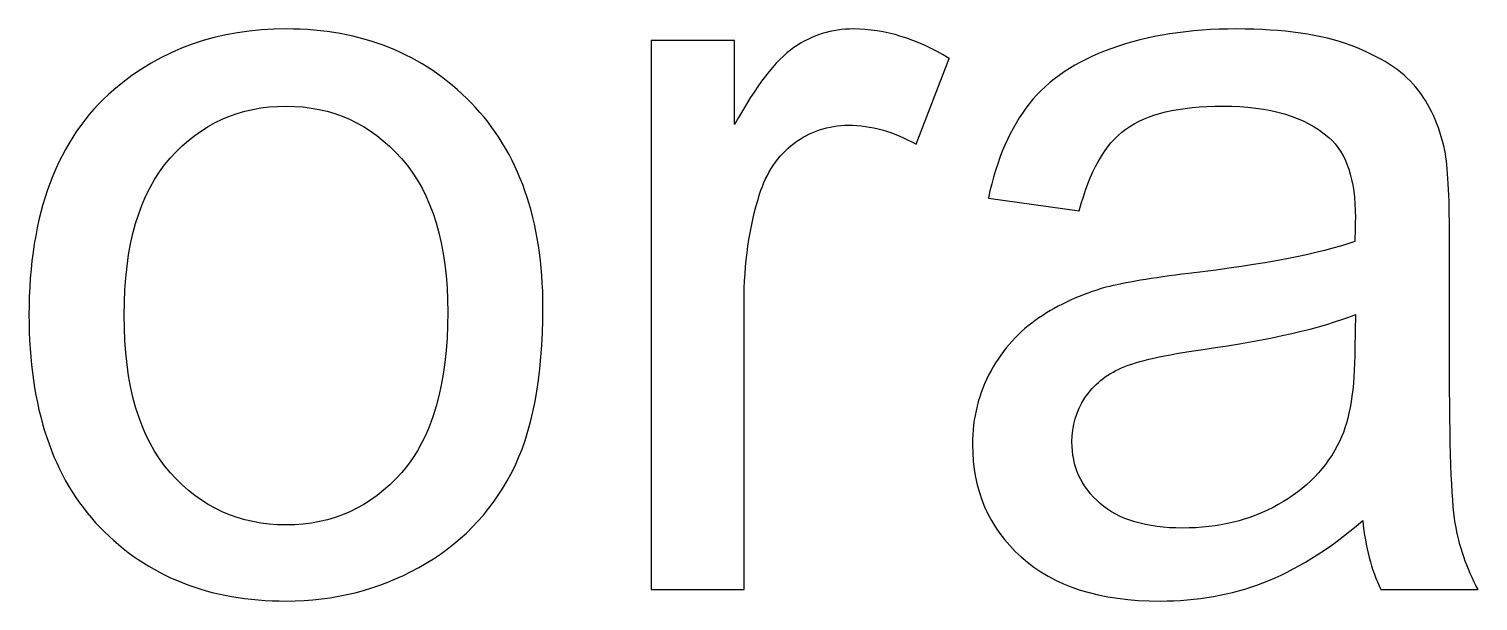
# Model space of a CAD drawing. Header units: millimetres. Extents: x -494 to 494, y -418 to 418.
# Drawn here: x -365.15 to -347.74, y -371.13 to -364.26 of the extents above; entities that cross this region are included whole.
import ezdxf

# ---------------------------------------------------------------- set-up
doc = ezdxf.new("R2010")
doc.units = ezdxf.units.MM
doc.header["$MEASUREMENT"] = 0

msp = doc.modelspace()

# ---------------------------------------------------------------- linework, layer by layer
at = {"color": 250}
for points, knots in [([(-365.1457, -367.6932), (-365.1457, -366.4762), (-364.807, -365.5745), (-364.1276, -364.9881), (-364.1276, -364.9881), (-363.5624, -364.5013), (-362.8703, -364.2579), (-362.0554, -364.2579), (-362.0554, -364.2579), (-361.1515, -364.2579), (-360.4107, -364.5542), (-359.835, -365.1469), (-359.835, -365.1469), (-359.2614, -365.7374), (-358.9735, -366.5566), (-358.9735, -367.6001), (-358.9735, -367.6001), (-358.9735, -368.4468), (-359.1005, -369.1114), (-359.3545, -369.5961), (-359.3545, -369.5961), (-359.6085, -370.0808), (-359.9789, -370.4576), (-360.4657, -370.7264), (-360.4657, -370.7264), (-360.9505, -370.9953), (-361.4817, -371.1286), (-362.0554, -371.1286), (-362.0554, -371.1286), (-362.9782, -371.1286), (-363.7233, -370.8344), (-364.2927, -370.2438), (-364.2927, -370.2438), (-364.8621, -369.6533), (-365.1457, -368.8024), (-365.1457, -367.6932)], [0, 0, 0, 0, 0.1, 0.1, 0.1, 0.1, 0.2, 0.2, 0.2, 0.2, 0.3, 0.3, 0.3, 0.3, 0.4, 0.4, 0.4, 0.4, 0.5, 0.5, 0.5, 0.5, 0.6, 0.6, 0.6, 0.6, 0.7, 0.7, 0.7, 0.7, 0.8, 0.8, 0.8, 0.8, 1, 1, 1, 1]), ([(-357.676, -370.9889), (-357.676, -370.9889), (-357.676, -364.3976), (-357.676, -364.3976), (-357.676, -364.3976), (-357.676, -364.3976), (-356.6727, -364.3976), (-356.6727, -364.3976), (-356.6727, -364.3976), (-356.6727, -364.3976), (-356.6727, -365.4072), (-356.6727, -365.4072), (-356.6727, -365.4072), (-356.4166, -364.9395), (-356.1795, -364.6304), (-355.9615, -364.4823), (-355.9615, -364.4823), (-355.7435, -364.332), (-355.5043, -364.2579), (-355.2439, -364.2579), (-355.2439, -364.2579), (-354.8672, -364.2579), (-354.4841, -364.3764), (-354.0946, -364.6114), (-354.0946, -364.6114), (-354.0946, -364.6114), (-354.4925, -365.6422), (-354.4925, -365.6422), (-354.4925, -365.6422), (-354.7635, -365.4898), (-355.0344, -365.4136), (-355.3053, -365.4136), (-355.3053, -365.4136), (-355.5487, -365.4136), (-355.7668, -365.4877), (-355.9594, -365.6337), (-355.9594, -365.6337), (-356.152, -365.7798), (-356.2896, -365.983), (-356.3721, -366.2433), (-356.3721, -366.2433), (-356.497, -366.6391), (-356.5584, -367.0731), (-356.5584, -367.5451), (-356.5584, -367.5451), (-356.5584, -367.5451), (-356.5584, -370.9889), (-356.5584, -370.9889), (-356.5584, -370.9889), (-356.5584, -370.9889), (-357.676, -370.9889), (-357.676, -370.9889)], [0, 0, 0, 0, 0.0714286, 0.0714286, 0.0714286, 0.0714286, 0.1428571, 0.1428571, 0.1428571, 0.1428571, 0.2142857, 0.2142857, 0.2142857, 0.2142857, 0.2857143, 0.2857143, 0.2857143, 0.2857143, 0.3571429, 0.3571429, 0.3571429, 0.3571429, 0.4285714, 0.4285714, 0.4285714, 0.4285714, 0.5, 0.5, 0.5, 0.5, 0.5714286, 0.5714286, 0.5714286, 0.5714286, 0.6428571, 0.6428571, 0.6428571, 0.6428571, 0.7142857, 0.7142857, 0.7142857, 0.7142857, 0.7857143, 0.7857143, 0.7857143, 0.7857143, 0.8571429, 0.8571429, 0.8571429, 0.8571429, 1, 1, 1, 1]), ([(-349.1289, -370.1634), (-349.5438, -370.5169), (-349.9438, -370.7645), (-350.3269, -370.9106), (-350.3269, -370.9106), (-350.71, -371.0566), (-351.1207, -371.1286), (-351.5609, -371.1286), (-351.5609, -371.1286), (-352.2848, -371.1286), (-352.8415, -370.9529), (-353.231, -370.5994), (-353.231, -370.5994), (-353.6205, -370.2481), (-353.8152, -369.7972), (-353.8152, -369.249), (-353.8152, -369.249), (-353.8152, -368.9273), (-353.7411, -368.633), (-353.5951, -368.3663), (-353.5951, -368.3663), (-353.4469, -368.0996), (-353.2543, -367.888), (-353.0172, -367.7271), (-353.0172, -367.7271), (-352.778, -367.5662), (-352.5113, -367.4435), (-352.2129, -367.3609), (-352.2129, -367.3609), (-351.9927, -367.3038), (-351.6604, -367.2487), (-351.218, -367.1937), (-351.218, -367.1937), (-350.3163, -367.0879), (-349.6496, -366.9588), (-349.2241, -366.8106), (-349.2241, -366.8106), (-349.2199, -366.6582), (-349.2178, -366.5608), (-349.2178, -366.5206), (-349.2178, -366.5206), (-349.2178, -366.0676), (-349.3236, -365.748), (-349.5353, -365.5618), (-349.5353, -365.5618), (-349.821, -365.3099), (-350.2465, -365.185), (-350.8095, -365.185), (-350.8095, -365.185), (-351.3366, -365.185), (-351.726, -365.2781), (-351.9758, -365.4623), (-351.9758, -365.4623), (-352.2277, -365.6464), (-352.4118, -365.9724), (-352.5325, -366.4423), (-352.5325, -366.4423), (-352.5325, -366.4423), (-353.6247, -366.2899), (-353.6247, -366.2899), (-353.6247, -366.2899), (-353.5252, -365.8221), (-353.3622, -365.4432), (-353.1336, -365.1554), (-353.1336, -365.1554), (-352.905, -364.8675), (-352.5748, -364.6474), (-352.143, -364.4907), (-352.143, -364.4907), (-351.7133, -364.3362), (-351.2117, -364.2579), (-350.6444, -364.2579), (-350.6444, -364.2579), (-350.0814, -364.2579), (-349.6221, -364.3235), (-349.2686, -364.4569), (-349.2686, -364.4569), (-348.9172, -364.5902), (-348.6569, -364.7553), (-348.4918, -364.9564), (-348.4918, -364.9564), (-348.3267, -365.1575), (-348.2103, -365.4115), (-348.1425, -365.7184), (-348.1425, -365.7184), (-348.1065, -365.9089), (-348.0875, -366.2518), (-348.0875, -366.745), (-348.0875, -366.745), (-348.0875, -366.745), (-348.0875, -368.2266), (-348.0875, -368.2266), (-348.0875, -368.2266), (-348.0875, -369.2617), (-348.0642, -369.9157), (-348.0176, -370.193), (-348.0176, -370.193), (-347.9732, -370.4703), (-347.8801, -370.7349), (-347.7446, -370.9889), (-347.7446, -370.9889), (-347.7446, -370.9889), (-348.913, -370.9889), (-348.913, -370.9889), (-348.913, -370.9889), (-349.0252, -370.7539), (-349.0971, -370.4788), (-349.1289, -370.1634)], [0, 0, 0, 0, 0.0357143, 0.0357143, 0.0357143, 0.0357143, 0.0714286, 0.0714286, 0.0714286, 0.0714286, 0.1071429, 0.1071429, 0.1071429, 0.1071429, 0.1428571, 0.1428571, 0.1428571, 0.1428571, 0.1785714, 0.1785714, 0.1785714, 0.1785714, 0.2142857, 0.2142857, 0.2142857, 0.2142857, 0.25, 0.25, 0.25, 0.25, 0.2857143, 0.2857143, 0.2857143, 0.2857143, 0.3214286, 0.3214286, 0.3214286, 0.3214286, 0.3571429, 0.3571429, 0.3571429, 0.3571429, 0.3928571, 0.3928571, 0.3928571, 0.3928571, 0.4285714, 0.4285714, 0.4285714, 0.4285714, 0.4642857, 0.4642857, 0.4642857, 0.4642857, 0.5, 0.5, 0.5, 0.5, 0.5357143, 0.5357143, 0.5357143, 0.5357143, 0.5714286, 0.5714286, 0.5714286, 0.5714286, 0.6071429, 0.6071429, 0.6071429, 0.6071429, 0.6428571, 0.6428571, 0.6428571, 0.6428571, 0.6785714, 0.6785714, 0.6785714, 0.6785714, 0.7142857, 0.7142857, 0.7142857, 0.7142857, 0.75, 0.75, 0.75, 0.75, 0.7857143, 0.7857143, 0.7857143, 0.7857143, 0.8214286, 0.8214286, 0.8214286, 0.8214286, 0.8571429, 0.8571429, 0.8571429, 0.8571429, 0.8928571, 0.8928571, 0.8928571, 0.8928571, 0.9285714, 0.9285714, 0.9285714, 0.9285714, 1, 1, 1, 1]), ([(-364.0027, -367.6954), (-364.0027, -368.5378), (-363.8185, -369.1686), (-363.4502, -369.5855), (-363.4502, -369.5855), (-363.0798, -370.0046), (-362.6163, -370.2142), (-362.0554, -370.2142), (-362.0554, -370.2142), (-361.5008, -370.2142), (-361.0394, -370.0046), (-360.6689, -369.5834), (-360.6689, -369.5834), (-360.3006, -369.1622), (-360.1165, -368.5209), (-360.1165, -367.6594), (-360.1165, -367.6594), (-360.1165, -366.8466), (-360.3028, -366.2306), (-360.6732, -365.8136), (-360.6732, -365.8136), (-361.0436, -365.3945), (-361.505, -365.185), (-362.0554, -365.185), (-362.0554, -365.185), (-362.6163, -365.185), (-363.0798, -365.3924), (-363.4502, -365.8094), (-363.4502, -365.8094), (-363.8185, -366.2264), (-364.0027, -366.855), (-364.0027, -367.6954)], [0, 0, 0, 0, 0.1111111, 0.1111111, 0.1111111, 0.1111111, 0.2222222, 0.2222222, 0.2222222, 0.2222222, 0.3333333, 0.3333333, 0.3333333, 0.3333333, 0.4444444, 0.4444444, 0.4444444, 0.4444444, 0.5555556, 0.5555556, 0.5555556, 0.5555556, 0.6666667, 0.6666667, 0.6666667, 0.6666667, 0.7777778, 0.7777778, 0.7777778, 0.7777778, 1, 1, 1, 1]), ([(-349.2178, -367.6869), (-349.6242, -367.852), (-350.2338, -367.9917), (-351.0466, -368.106), (-351.0466, -368.106), (-351.508, -368.1716), (-351.834, -368.2457), (-352.0245, -368.3282), (-352.0245, -368.3282), (-352.215, -368.4108), (-352.361, -368.5314), (-352.4648, -368.6881), (-352.4648, -368.6881), (-352.5685, -368.8468), (-352.6214, -369.0225), (-352.6214, -369.2172), (-352.6214, -369.2172), (-352.6214, -369.5115), (-352.5092, -369.7591), (-352.2827, -369.956), (-352.2827, -369.956), (-352.0562, -370.1528), (-351.726, -370.2523), (-351.2921, -370.2523), (-351.2921, -370.2523), (-350.8624, -370.2523), (-350.4793, -370.1592), (-350.1428, -369.9708), (-350.1428, -369.9708), (-349.8083, -369.7845), (-349.5607, -369.5284), (-349.4041, -369.2045), (-349.4041, -369.2045), (-349.2834, -368.9527), (-349.2241, -368.5822), (-349.2241, -368.0933), (-349.2241, -368.0933), (-349.2241, -368.0933), (-349.2178, -367.6869), (-349.2178, -367.6869)], [0, 0, 0, 0, 0.0909091, 0.0909091, 0.0909091, 0.0909091, 0.1818182, 0.1818182, 0.1818182, 0.1818182, 0.2727273, 0.2727273, 0.2727273, 0.2727273, 0.3636364, 0.3636364, 0.3636364, 0.3636364, 0.4545455, 0.4545455, 0.4545455, 0.4545455, 0.5454545, 0.5454545, 0.5454545, 0.5454545, 0.6363636, 0.6363636, 0.6363636, 0.6363636, 0.7272727, 0.7272727, 0.7272727, 0.7272727, 0.8181818, 0.8181818, 0.8181818, 0.8181818, 1, 1, 1, 1])]:
    msp.add_open_spline(points, degree=3, knots=knots, dxfattribs=at)
at = {"lineweight": 9}
for points, knots in [([(-365.1457, -367.6932), (-365.1457, -366.4762), (-364.807, -365.5745), (-364.1276, -364.9881), (-364.1276, -364.9881), (-363.5624, -364.5013), (-362.8703, -364.2579), (-362.0554, -364.2579), (-362.0554, -364.2579), (-361.1515, -364.2579), (-360.4107, -364.5542), (-359.835, -365.1469), (-359.835, -365.1469), (-359.2614, -365.7374), (-358.9735, -366.5566), (-358.9735, -367.6001), (-358.9735, -367.6001), (-358.9735, -368.4468), (-359.1005, -369.1114), (-359.3545, -369.5961), (-359.3545, -369.5961), (-359.6085, -370.0808), (-359.9789, -370.4576), (-360.4657, -370.7264), (-360.4657, -370.7264), (-360.9505, -370.9953), (-361.4817, -371.1286), (-362.0554, -371.1286), (-362.0554, -371.1286), (-362.9782, -371.1286), (-363.7233, -370.8344), (-364.2927, -370.2438), (-364.2927, -370.2438), (-364.8621, -369.6533), (-365.1457, -368.8024), (-365.1457, -367.6932)], [0, 0, 0, 0, 0.1, 0.1, 0.1, 0.1, 0.2, 0.2, 0.2, 0.2, 0.3, 0.3, 0.3, 0.3, 0.4, 0.4, 0.4, 0.4, 0.5, 0.5, 0.5, 0.5, 0.6, 0.6, 0.6, 0.6, 0.7, 0.7, 0.7, 0.7, 0.8, 0.8, 0.8, 0.8, 1, 1, 1, 1]), ([(-357.676, -370.9889), (-357.676, -370.9889), (-357.676, -364.3976), (-357.676, -364.3976), (-357.676, -364.3976), (-357.676, -364.3976), (-356.6727, -364.3976), (-356.6727, -364.3976), (-356.6727, -364.3976), (-356.6727, -364.3976), (-356.6727, -365.4072), (-356.6727, -365.4072), (-356.6727, -365.4072), (-356.4166, -364.9395), (-356.1795, -364.6304), (-355.9615, -364.4823), (-355.9615, -364.4823), (-355.7435, -364.332), (-355.5043, -364.2579), (-355.2439, -364.2579), (-355.2439, -364.2579), (-354.8672, -364.2579), (-354.4841, -364.3764), (-354.0946, -364.6114), (-354.0946, -364.6114), (-354.0946, -364.6114), (-354.4925, -365.6422), (-354.4925, -365.6422), (-354.4925, -365.6422), (-354.7635, -365.4898), (-355.0344, -365.4136), (-355.3053, -365.4136), (-355.3053, -365.4136), (-355.5487, -365.4136), (-355.7668, -365.4877), (-355.9594, -365.6337), (-355.9594, -365.6337), (-356.152, -365.7798), (-356.2896, -365.983), (-356.3721, -366.2433), (-356.3721, -366.2433), (-356.497, -366.6391), (-356.5584, -367.0731), (-356.5584, -367.5451), (-356.5584, -367.5451), (-356.5584, -367.5451), (-356.5584, -370.9889), (-356.5584, -370.9889), (-356.5584, -370.9889), (-356.5584, -370.9889), (-357.676, -370.9889), (-357.676, -370.9889)], [0, 0, 0, 0, 0.0714286, 0.0714286, 0.0714286, 0.0714286, 0.1428571, 0.1428571, 0.1428571, 0.1428571, 0.2142857, 0.2142857, 0.2142857, 0.2142857, 0.2857143, 0.2857143, 0.2857143, 0.2857143, 0.3571429, 0.3571429, 0.3571429, 0.3571429, 0.4285714, 0.4285714, 0.4285714, 0.4285714, 0.5, 0.5, 0.5, 0.5, 0.5714286, 0.5714286, 0.5714286, 0.5714286, 0.6428571, 0.6428571, 0.6428571, 0.6428571, 0.7142857, 0.7142857, 0.7142857, 0.7142857, 0.7857143, 0.7857143, 0.7857143, 0.7857143, 0.8571429, 0.8571429, 0.8571429, 0.8571429, 1, 1, 1, 1]), ([(-349.1289, -370.1634), (-349.5438, -370.5169), (-349.9438, -370.7645), (-350.3269, -370.9106), (-350.3269, -370.9106), (-350.71, -371.0566), (-351.1207, -371.1286), (-351.5609, -371.1286), (-351.5609, -371.1286), (-352.2848, -371.1286), (-352.8415, -370.9529), (-353.231, -370.5994), (-353.231, -370.5994), (-353.6205, -370.2481), (-353.8152, -369.7972), (-353.8152, -369.249), (-353.8152, -369.249), (-353.8152, -368.9273), (-353.7411, -368.633), (-353.5951, -368.3663), (-353.5951, -368.3663), (-353.4469, -368.0996), (-353.2543, -367.888), (-353.0172, -367.7271), (-353.0172, -367.7271), (-352.778, -367.5662), (-352.5113, -367.4435), (-352.2129, -367.3609), (-352.2129, -367.3609), (-351.9927, -367.3038), (-351.6604, -367.2487), (-351.218, -367.1937), (-351.218, -367.1937), (-350.3163, -367.0879), (-349.6496, -366.9588), (-349.2241, -366.8106), (-349.2241, -366.8106), (-349.2199, -366.6582), (-349.2178, -366.5608), (-349.2178, -366.5206), (-349.2178, -366.5206), (-349.2178, -366.0676), (-349.3236, -365.748), (-349.5353, -365.5618), (-349.5353, -365.5618), (-349.821, -365.3099), (-350.2465, -365.185), (-350.8095, -365.185), (-350.8095, -365.185), (-351.3366, -365.185), (-351.726, -365.2781), (-351.9758, -365.4623), (-351.9758, -365.4623), (-352.2277, -365.6464), (-352.4118, -365.9724), (-352.5325, -366.4423), (-352.5325, -366.4423), (-352.5325, -366.4423), (-353.6247, -366.2899), (-353.6247, -366.2899), (-353.6247, -366.2899), (-353.5252, -365.8221), (-353.3622, -365.4432), (-353.1336, -365.1554), (-353.1336, -365.1554), (-352.905, -364.8675), (-352.5748, -364.6474), (-352.143, -364.4907), (-352.143, -364.4907), (-351.7133, -364.3362), (-351.2117, -364.2579), (-350.6444, -364.2579), (-350.6444, -364.2579), (-350.0814, -364.2579), (-349.6221, -364.3235), (-349.2686, -364.4569), (-349.2686, -364.4569), (-348.9172, -364.5902), (-348.6569, -364.7553), (-348.4918, -364.9564), (-348.4918, -364.9564), (-348.3267, -365.1575), (-348.2103, -365.4115), (-348.1425, -365.7184), (-348.1425, -365.7184), (-348.1065, -365.9089), (-348.0875, -366.2518), (-348.0875, -366.745), (-348.0875, -366.745), (-348.0875, -366.745), (-348.0875, -368.2266), (-348.0875, -368.2266), (-348.0875, -368.2266), (-348.0875, -369.2617), (-348.0642, -369.9157), (-348.0176, -370.193), (-348.0176, -370.193), (-347.9732, -370.4703), (-347.8801, -370.7349), (-347.7446, -370.9889), (-347.7446, -370.9889), (-347.7446, -370.9889), (-348.913, -370.9889), (-348.913, -370.9889), (-348.913, -370.9889), (-349.0252, -370.7539), (-349.0971, -370.4788), (-349.1289, -370.1634)], [0, 0, 0, 0, 0.0357143, 0.0357143, 0.0357143, 0.0357143, 0.0714286, 0.0714286, 0.0714286, 0.0714286, 0.1071429, 0.1071429, 0.1071429, 0.1071429, 0.1428571, 0.1428571, 0.1428571, 0.1428571, 0.1785714, 0.1785714, 0.1785714, 0.1785714, 0.2142857, 0.2142857, 0.2142857, 0.2142857, 0.25, 0.25, 0.25, 0.25, 0.2857143, 0.2857143, 0.2857143, 0.2857143, 0.3214286, 0.3214286, 0.3214286, 0.3214286, 0.3571429, 0.3571429, 0.3571429, 0.3571429, 0.3928571, 0.3928571, 0.3928571, 0.3928571, 0.4285714, 0.4285714, 0.4285714, 0.4285714, 0.4642857, 0.4642857, 0.4642857, 0.4642857, 0.5, 0.5, 0.5, 0.5, 0.5357143, 0.5357143, 0.5357143, 0.5357143, 0.5714286, 0.5714286, 0.5714286, 0.5714286, 0.6071429, 0.6071429, 0.6071429, 0.6071429, 0.6428571, 0.6428571, 0.6428571, 0.6428571, 0.6785714, 0.6785714, 0.6785714, 0.6785714, 0.7142857, 0.7142857, 0.7142857, 0.7142857, 0.75, 0.75, 0.75, 0.75, 0.7857143, 0.7857143, 0.7857143, 0.7857143, 0.8214286, 0.8214286, 0.8214286, 0.8214286, 0.8571429, 0.8571429, 0.8571429, 0.8571429, 0.8928571, 0.8928571, 0.8928571, 0.8928571, 0.9285714, 0.9285714, 0.9285714, 0.9285714, 1, 1, 1, 1]), ([(-364.0027, -367.6954), (-364.0027, -368.5378), (-363.8185, -369.1686), (-363.4502, -369.5855), (-363.4502, -369.5855), (-363.0798, -370.0046), (-362.6163, -370.2142), (-362.0554, -370.2142), (-362.0554, -370.2142), (-361.5008, -370.2142), (-361.0394, -370.0046), (-360.6689, -369.5834), (-360.6689, -369.5834), (-360.3006, -369.1622), (-360.1165, -368.5209), (-360.1165, -367.6594), (-360.1165, -367.6594), (-360.1165, -366.8466), (-360.3028, -366.2306), (-360.6732, -365.8136), (-360.6732, -365.8136), (-361.0436, -365.3945), (-361.505, -365.185), (-362.0554, -365.185), (-362.0554, -365.185), (-362.6163, -365.185), (-363.0798, -365.3924), (-363.4502, -365.8094), (-363.4502, -365.8094), (-363.8185, -366.2264), (-364.0027, -366.855), (-364.0027, -367.6954)], [0, 0, 0, 0, 0.1111111, 0.1111111, 0.1111111, 0.1111111, 0.2222222, 0.2222222, 0.2222222, 0.2222222, 0.3333333, 0.3333333, 0.3333333, 0.3333333, 0.4444444, 0.4444444, 0.4444444, 0.4444444, 0.5555556, 0.5555556, 0.5555556, 0.5555556, 0.6666667, 0.6666667, 0.6666667, 0.6666667, 0.7777778, 0.7777778, 0.7777778, 0.7777778, 1, 1, 1, 1]), ([(-349.2178, -367.6869), (-349.6242, -367.852), (-350.2338, -367.9917), (-351.0466, -368.106), (-351.0466, -368.106), (-351.508, -368.1716), (-351.834, -368.2457), (-352.0245, -368.3282), (-352.0245, -368.3282), (-352.215, -368.4108), (-352.361, -368.5314), (-352.4648, -368.6881), (-352.4648, -368.6881), (-352.5685, -368.8468), (-352.6214, -369.0225), (-352.6214, -369.2172), (-352.6214, -369.2172), (-352.6214, -369.5115), (-352.5092, -369.7591), (-352.2827, -369.956), (-352.2827, -369.956), (-352.0562, -370.1528), (-351.726, -370.2523), (-351.2921, -370.2523), (-351.2921, -370.2523), (-350.8624, -370.2523), (-350.4793, -370.1592), (-350.1428, -369.9708), (-350.1428, -369.9708), (-349.8083, -369.7845), (-349.5607, -369.5284), (-349.4041, -369.2045), (-349.4041, -369.2045), (-349.2834, -368.9527), (-349.2241, -368.5822), (-349.2241, -368.0933), (-349.2241, -368.0933), (-349.2241, -368.0933), (-349.2178, -367.6869), (-349.2178, -367.6869)], [0, 0, 0, 0, 0.0909091, 0.0909091, 0.0909091, 0.0909091, 0.1818182, 0.1818182, 0.1818182, 0.1818182, 0.2727273, 0.2727273, 0.2727273, 0.2727273, 0.3636364, 0.3636364, 0.3636364, 0.3636364, 0.4545455, 0.4545455, 0.4545455, 0.4545455, 0.5454545, 0.5454545, 0.5454545, 0.5454545, 0.6363636, 0.6363636, 0.6363636, 0.6363636, 0.7272727, 0.7272727, 0.7272727, 0.7272727, 0.8181818, 0.8181818, 0.8181818, 0.8181818, 1, 1, 1, 1])]:
    msp.add_open_spline(points, degree=3, knots=knots, dxfattribs=at)

doc.saveas('drawing.dxf')
